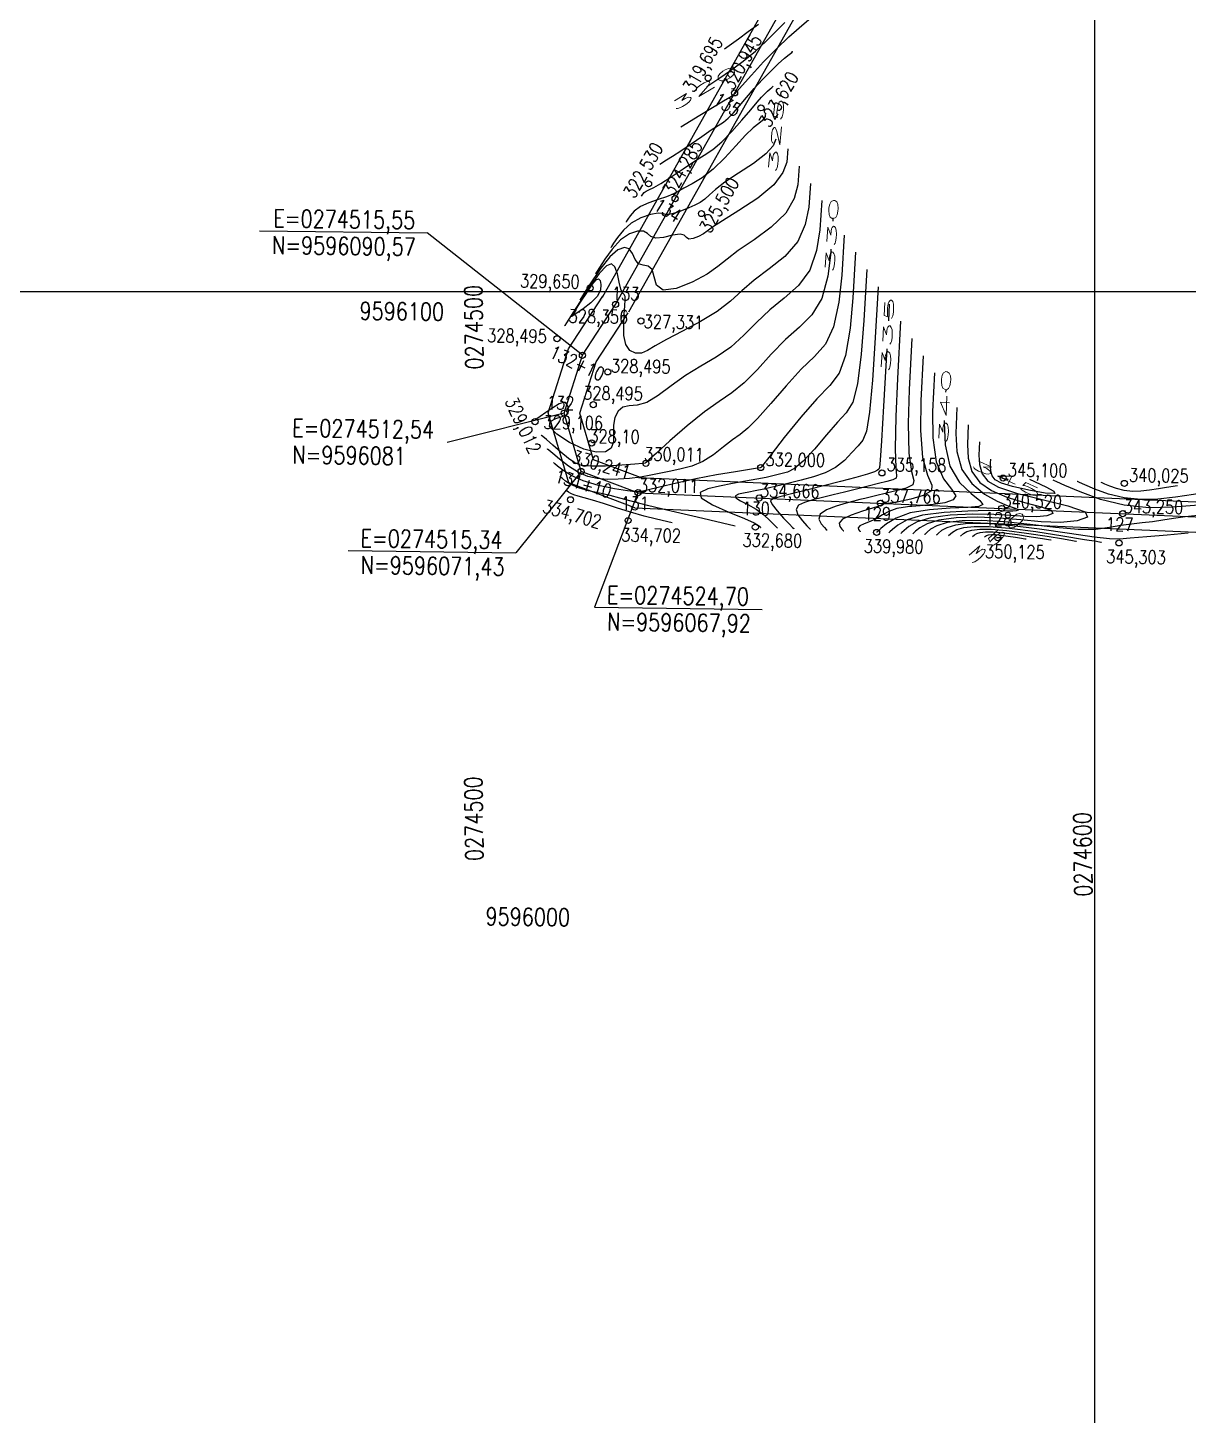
# Model space of a CAD drawing. Header units: millimetres. Extents: x 276147 to 291056, y 9594849 to 9609891.
# Drawn here: x 282709.2 to 282900.5, y 9607107.8 to 9607336.4 of the extents above; entities that cross this region are included whole.
import ezdxf
from ezdxf.enums import TextEntityAlignment as Align

# ---------------------------------------------------------------- set-up
doc = ezdxf.new("R2010")
doc.units = ezdxf.units.MM
doc.header["$LTSCALE"] = 10
doc.linetypes.add('CONTINUO', pattern=[0])
for name, color, linetype in [('Curvas mestras', 30, 'Continuous'), ('Curvas simples', 9, 'Continuous'), ('Curvas texto', 2, 'Continuous'), ('LINHA02', 8, 'Continuous'), ('TEXTO-PAPEL', 7, 'Continuous'), ('TEXTO02', 3, 'Continuous'), ('Top_malha_coord', 8, 'Continuous')]:
    doc.layers.add(name, color=color, linetype=linetype)
doc.styles.add('ROMANS', font='romans.shx', dxfattribs={"width": 0.8, "height": 4})
doc.styles.add('SIMPLEX', font='simplex', dxfattribs={"height": 0.2})

# ---------------------------------------------------------------- blocks, each defined once
blk = doc.blocks.new('Curvas')
at = {"layer": 'Curvas mestras', "linetype": 'CONTINUO'}
for points in [[(274536.068658, 9596133.833814, 320), (274536.902172, 9596134.36753, 320), (274538.18938, 9596135.22857, 320), (274539.9726, 9596136.469699, 320), (274542.026804, 9596137.983763, 320), (274544.06013, 9596139.623627, 320), (274545.848486, 9596141.261944, 320), (274547.438867, 9596142.850508, 320), (274548.946041, 9596144.360898, 320)], [(274547.433571, 9596125.103606, 325), (274546.974912, 9596124.053117, 325), (274545.812895, 9596122.709245, 325), (274543.767609, 9596121.135113, 325), (274541.306189, 9596119.50537, 325), (274539.057531, 9596118.022546, 325), (274537.496604, 9596116.843901, 325), (274536.482668, 9596115.945621, 325), (274535.721055, 9596115.258622, 325), (274534.956861, 9596114.714688, 325), (274534.094237, 9596114.249075, 325), (274533.0771, 9596113.797907, 325), (274531.895996, 9596113.327493, 325), (274530.727989, 9596112.924881, 325), (274529.796774, 9596112.707306, 325), (274529.228036, 9596112.739371, 325), (274528.755419, 9596112.87516, 325), (274528.014561, 9596112.916127, 325), (274526.755037, 9596112.694086, 325), (274525.182187, 9596112.162288, 325), (274523.615293, 9596111.304345, 325), (274522.320309, 9596110.154153, 325), (274521.349886, 9596108.946749, 325), (274520.703349, 9596107.96745, 325), (274520.362181, 9596107.4255, 325), (274520.236488, 9596107.225835, 325), (274520.218531, 9596107.197311, 325)], [(274556.852464, 9596112.165731, 330), (274556.818509, 9596111.62053, 330)], [(274556.529805, 9596106.984894, 330), (274556.49585, 9596106.439693, 330), (274555.988888, 9596102.525408, 330), (274554.996174, 9596098.870164, 330), (274553.391001, 9596096.183637, 330), (274551.326278, 9596094.131653, 330), (274549.024819, 9596092.119078, 330), (274546.683241, 9596089.721219, 330), (274544.393377, 9596087.195153, 330), (274542.220864, 9596084.968399, 330), (274540.179146, 9596083.313516, 330), (274538.072908, 9596081.883232, 330), (274535.654645, 9596080.175314, 330), (274532.813667, 9596077.873606, 330), (274529.98656, 9596075.406247, 330), (274527.746726, 9596073.387449, 330), (274526.507671, 9596072.269691, 330), (274526.043314, 9596071.858511, 330), (274525.967676, 9596071.797713, 330), (274525.959138, 9596071.790717, 330), (274525.953505, 9596071.779411, 330), (274525.950944, 9596071.765299, 330), (274525.88706, 9596071.745007, 330), (274525.439233, 9596071.695645, 330), (274524.220283, 9596071.589448, 330), (274522.025762, 9596071.419656, 330), (274519.382148, 9596071.263548, 330), (274516.998649, 9596071.219408, 330), (274515.391375, 9596071.377661, 330), (274514.304036, 9596071.797279, 330), (274513.287245, 9596072.529373, 330), (274512.019031, 9596073.56947, 330), (274510.687099, 9596074.690763, 330), (274509.606569, 9596075.610864, 330), (274509.008571, 9596076.121312, 330), (274508.788256, 9596076.309372, 330), (274508.756782, 9596076.336238, 330)], [(274566.144363, 9596097.960191, 335), (274565.991882, 9596095.194253, 335)], [(274565.736221, 9596090.556676, 335), (274565.583741, 9596087.790738, 335), (274565.207753, 9596081.117359, 335), (274564.870955, 9596075.434936, 335), (274564.648743, 9596072.237408, 335), (274564.509644, 9596071.011368, 335), (274564.395466, 9596070.741568, 335), (274564.208905, 9596070.575545, 335), (274563.696199, 9596070.311947, 335), (274562.564471, 9596069.912206, 335), (274560.622497, 9596069.355051, 335), (274558.085655, 9596068.688414, 335), (274555.270976, 9596067.97753, 335), (274552.486345, 9596067.286555, 335), (274550.003073, 9596066.67534, 335), (274548.083322, 9596066.202659, 335), (274546.933298, 9596065.878958, 335), (274546.535365, 9596065.52136, 335), (274546.815926, 9596064.89866, 335), (274547.652218, 9596063.874959, 335), (274548.724817, 9596062.695584, 335), (274549.665133, 9596061.701169, 335), (274550.193833, 9596061.146375, 335), (274550.388618, 9596060.941978, 335), (274550.416444, 9596060.912778, 335)], [(274575.436263, 9596083.754651, 340), (274575.420879, 9596083.41519, 340)], [(274575.210615, 9596078.775334, 340), (274575.195232, 9596078.435873, 340), (274575.353518, 9596074.757362, 340), (274576.13876, 9596071.238181, 340), (274577.731983, 9596068.565913, 340), (274579.612709, 9596066.738605, 340), (274581.085089, 9596065.58192, 340), (274581.563618, 9596064.923504, 340), (274580.904188, 9596064.598927, 340), (274579.073034, 9596064.445741, 340), (274576.162235, 9596064.306701, 340), (274572.767228, 9596064.045376, 340), (274569.609289, 9596063.530537, 340), (274567.261454, 9596062.69758, 340), (274565.70379, 9596061.748401, 340), (274564.768121, 9596060.951519, 340), (274564.289089, 9596060.507323, 340), (274564.112603, 9596060.343672, 340), (274564.087391, 9596060.320293, 340)], [(274585.554244, 9596069.136331, 345), (274585.673933, 9596069.071284, 345), (274585.68934, 9596069.032732, 345), (274585.542062, 9596069.041906, 345), (274585.298061, 9596069.085346, 345), (274585.054384, 9596069.140919, 345), (274584.887797, 9596069.191711, 345), (274584.79392, 9596069.241674, 345), (274584.74809, 9596069.299978, 345), (274584.728363, 9596069.371594, 345), (274584.723664, 9596069.444684, 345), (274584.725637, 9596069.503211, 345), (274584.727414, 9596069.535511, 345), (274584.728069, 9596069.547411, 345), (274584.728162, 9596069.549111, 345)], [(274615.436769, 9596060.216487, 345), (274611.933172, 9596059.858913, 345), (274608.570352, 9596059.582535, 345), (274605.86576, 9596059.369958, 345), (274604.079715, 9596059.225251, 345), (274602.444016, 9596059.238333, 345), (274599.933328, 9596059.520582, 345), (274595.860888, 9596060.123378, 345), (274590.89421, 9596060.858098, 345), (274586.039375, 9596061.476118, 345), (274582.111523, 9596061.780034, 345), (274579.162014, 9596061.777308, 345), (274577.051265, 9596061.526623, 345), (274575.636874, 9596061.09923, 345), (274574.76517, 9596060.616655, 345), (274574.279666, 9596060.212991, 345), (274574.037193, 9596059.988151, 345), (274573.947861, 9596059.905315, 345), (274573.935099, 9596059.893482, 345)], [(274583.803053, 9596059.484309, 350), (274583.824314, 9596059.496079, 350), (274583.858811, 9596059.506503, 350), (274583.910667, 9596059.512555, 350), (274583.985221, 9596059.512185, 350), (274584.088122, 9596059.503588, 350), (274584.219038, 9596059.486341, 350), (274584.353733, 9596059.465557, 350), (274584.461993, 9596059.447732, 350), (274584.521788, 9596059.437753, 350), (274584.543817, 9596059.434076, 350), (274584.546965, 9596059.433551, 350)]]:
    blk.add_polyline3d(points, dxfattribs=at)
at = {"layer": 'Curvas simples', "linetype": 'CONTINUO'}
for points in [[(274538.993716, 9596140.01528, 319), (274541.267573, 9596141.676071, 319), (274542.902495, 9596142.866389, 319), (274544.58811, 9596144.086475, 319)], [(274531.766286, 9596127.174127, 321), (274534.924175, 9596129.077182, 321), (274537.007848, 9596130.334199, 321), (274538.805558, 9596131.421406, 321), (274539.85839, 9596132.062835, 321), (274540.306168, 9596132.340531, 321), (274540.438398, 9596132.426042, 321), (274540.498153, 9596132.464355, 321), (274540.54276, 9596132.494195, 321), (274540.583112, 9596132.527726, 321), (274540.670734, 9596132.621778, 321), (274541.019691, 9596133.011843, 321), (274541.884683, 9596133.978078, 321), (274543.426132, 9596135.686815, 321), (274545.427359, 9596137.849075, 321), (274547.57741, 9596140.062052, 321), (274549.591393, 9596141.980452, 321), (274551.288665, 9596143.489022, 321), (274552.514645, 9596144.530022, 321), (274553.175288, 9596145.084517, 321), (274553.418682, 9596145.288805, 321), (274553.453453, 9596145.317989, 321)], [(274528.305968, 9596121.026332, 322), (274529.438253, 9596121.712612, 322), (274530.428674, 9596122.337411, 322), (274531.780537, 9596123.228009, 322), (274533.461124, 9596124.375422, 322), (274535.229128, 9596125.591899, 322), (274536.791095, 9596126.644994, 322), (274537.937301, 9596127.379891, 322), (274538.792945, 9596127.952279, 322), (274539.566957, 9596128.595473, 322), (274540.435039, 9596129.494694, 322), (274541.439977, 9596130.642772, 322), (274542.591333, 9596131.984445, 322), (274543.882836, 9596133.453878, 322), (274545.244908, 9596134.942964, 322), (274546.592139, 9596136.333025, 322), (274547.837426, 9596137.519211, 322), (274548.886885, 9596138.451991, 322), (274549.644933, 9596139.095662, 322), (274550.053422, 9596139.438518, 322), (274550.203918, 9596139.564834, 322), (274550.225418, 9596139.582879, 322)], [(274525.282069, 9596115.756573, 323), (274525.501623, 9596116.090589, 323), (274525.716212, 9596116.328227, 323), (274526.043874, 9596116.568502, 323), (274526.530242, 9596116.80167, 323), (274527.300335, 9596117.169138, 323), (274528.49902, 9596117.850099, 323), (274530.194243, 9596118.947032, 323), (274532.146263, 9596120.25556, 323), (274534.038421, 9596121.494597, 323), (274535.641524, 9596122.482288, 323), (274537.076265, 9596123.433721, 323), (274538.550803, 9596124.663221, 323), (274540.199344, 9596126.367609, 323), (274541.860264, 9596128.273701, 323), (274543.297983, 9596129.990811, 323), (274544.339541, 9596131.220942, 323), (274545.062457, 9596132.036854, 323), (274545.606868, 9596132.603997, 323), (274546.083459, 9596133.05797, 323), (274546.485104, 9596133.414959, 323), (274546.775221, 9596133.661303, 323), (274546.931557, 9596133.792519, 323), (274546.989154, 9596133.840862, 323), (274546.997382, 9596133.847768, 323)], [(274545.702184, 9596129.212379, 324), (274545.667215, 9596128.863312, 324), (274545.540918, 9596128.574047, 324), (274545.220942, 9596128.203995, 324), (274544.623934, 9596127.729281, 324), (274543.709456, 9596126.991711, 324), (274542.447802, 9596125.799511, 324), (274540.839573, 9596124.058111, 324), (274539.006597, 9596122.06175, 324), (274537.101014, 9596120.201875, 324), (274535.268464, 9596118.784734, 324), (274533.628601, 9596117.775802, 324), (274532.294583, 9596117.055359, 324), (274531.312148, 9596116.511808, 324), (274530.457369, 9596116.066048, 324), (274529.438901, 9596115.6471, 324), (274528.063363, 9596115.190468, 324), (274526.529237, 9596114.657587, 324), (274525.132967, 9596114.016377, 324), (274524.108152, 9596113.26488, 324), (274523.436991, 9596112.52163, 324), (274523.038836, 9596111.935284, 324), (274522.835792, 9596111.612747, 324), (274522.760987, 9596111.493918, 324), (274522.7503, 9596111.476942, 324)], [(274549.418944, 9596123.530163, 326), (274549.225538, 9596121.358857, 326), (274548.613796, 9596119.651847, 326), (274547.09635, 9596117.618347, 326), (274544.456286, 9596115.431985, 326), (274541.351413, 9596113.358805, 326), (274538.65822, 9596111.687953, 326), (274537.018962, 9596110.618226, 326), (274536.138961, 9596109.987018, 326), (274535.489307, 9596109.541375, 326), (274534.668793, 9596109.097875, 326), (274533.787028, 9596108.751228, 326), (274533.081329, 9596108.665682, 326), (274532.687887, 9596108.926813, 326), (274532.338402, 9596109.30552, 326), (274531.663451, 9596109.494035, 326), (274530.428773, 9596109.293872, 326), (274528.940744, 9596108.94367, 326), (274527.640898, 9596108.791353, 326), (274526.836033, 9596109.07276, 326), (274526.293982, 9596109.575402, 326), (274525.647838, 9596109.974704, 326), (274524.621065, 9596109.991344, 326), (274523.298603, 9596109.526993, 326), (274521.855761, 9596108.528573, 326), (274520.460804, 9596107.024541, 326), (274519.253823, 9596105.369506, 326), (274518.367863, 9596103.999616, 326), (274517.88857, 9596103.238253, 326), (274517.711989, 9596102.957752, 326), (274517.686763, 9596102.91768, 326)], [(274551.277324, 9596120.689055, 327), (274551.043116, 9596117.629066, 327), (274550.457569, 9596115.370238, 327), (274549.071306, 9596112.931301, 327), (274546.689965, 9596110.619898, 327), (274543.845129, 9596108.552017, 327), (274541.249869, 9596106.795734, 327), (274539.395169, 9596105.375456, 327), (274537.883669, 9596104.140902, 327), (274536.095921, 9596102.898126, 327), (274533.634378, 9596101.567624, 327), (274530.989085, 9596100.527685, 327), (274528.871987, 9596100.271047, 327), (274527.781596, 9596101.088386, 327), (274527.362693, 9596102.462138, 327), (274527.046627, 9596103.672682, 327), (274526.403409, 9596104.203274, 327), (274525.557699, 9596104.348687, 327), (274524.772819, 9596104.606572, 327), (274524.233007, 9596105.326497, 327), (274523.806167, 9596106.265686, 327), (274523.281116, 9596107.033281, 327), (274522.487094, 9596107.288602, 327), (274521.415019, 9596106.891699, 327), (274520.096229, 9596105.752801, 327), (274518.6013, 9596103.894928, 327), (274517.157761, 9596101.792264, 327), (274516.032377, 9596100.031782, 327), (274515.41496, 9596099.051007, 327), (274515.18749, 9596098.689668, 327), (274515.154994, 9596098.638049, 327)], [(274553.135704, 9596117.847947, 328), (274552.860694, 9596113.899275, 328), (274552.301342, 9596111.088628, 328), (274551.046262, 9596108.244256, 328), (274548.923643, 9596105.807811, 328), (274546.338845, 9596103.745229, 328), (274543.841519, 9596101.903516, 328), (274541.811344, 9596100.151252, 328), (274539.948109, 9596098.443325, 328), (274537.781633, 9596096.756193, 328), (274535.01415, 9596095.086886, 328), (274532.037568, 9596093.514709, 328), (274529.41621, 9596092.139533, 328), (274527.564882, 9596091.049301, 328), (274526.300303, 9596090.284229, 328), (274525.28967, 9596089.872603, 328), (274524.283138, 9596089.85108, 328), (274523.362674, 9596090.289788, 328), (274522.693199, 9596091.267227, 328), (274522.388464, 9596092.79118, 328), (274522.357537, 9596094.586566, 328), (274522.458315, 9596096.307594, 328), (274522.565433, 9596097.669949, 328), (274522.620469, 9596098.635246, 328), (274522.581739, 9596099.226579, 328), (274522.423063, 9596099.520158, 328), (274522.180281, 9596099.804638, 328), (274521.904739, 9596100.421791, 328), (274521.629981, 9596101.580233, 328), (274521.318352, 9596102.955971, 328), (274520.914394, 9596104.091857, 328), (274520.353123, 9596104.58586, 328), (274519.531434, 9596104.256404, 328), (274518.336696, 9596102.977028, 328), (274516.741795, 9596100.765315, 328), (274515.061698, 9596098.215022, 328), (274513.696891, 9596096.063948, 328), (274512.941349, 9596094.86376, 328), (274512.662991, 9596094.421585, 328), (274512.623225, 9596094.358417, 328)], [(274554.994084, 9596115.006839, 329), (274554.678272, 9596110.169484, 329), (274554.145115, 9596106.807018, 329), (274553.021218, 9596103.55721, 329), (274551.157322, 9596100.995724, 329), (274548.832562, 9596098.938441, 329), (274546.433169, 9596097.011297, 329), (274544.247292, 9596094.936236, 329), (274542.170743, 9596092.819239, 329), (274540.001248, 9596090.862296, 329), (274537.596648, 9596089.200201, 329), (274535.055238, 9596087.69897, 329), (274532.535428, 9596086.157424, 329), (274530.175796, 9596084.465658, 329), (274528.035605, 9596082.878871, 329), (274526.154283, 9596081.743538, 329), (274524.562118, 9596081.274371, 329), (274523.252821, 9596081.159026, 329), (274522.210959, 9596080.953395, 329), (274521.426189, 9596080.310432, 329), (274520.908535, 9596079.271319, 329), (274520.673113, 9596077.974301, 329), (274520.678945, 9596076.567729, 329), (274520.660683, 9596075.240396, 329), (274520.296888, 9596074.191202, 329), (274519.334721, 9596073.595321, 329), (274517.795751, 9596073.533012, 329), (274515.770149, 9596074.060806, 329), (274513.439388, 9596075.162087, 329), (274511.350143, 9596076.527655, 329), (274510.140395, 9596077.775162, 329), (274510.227827, 9596078.612737, 329), (274511.148951, 9596079.110421, 329), (274512.219986, 9596079.428733, 329), (274512.896694, 9596079.706493, 329), (274513.193015, 9596079.995716, 329), (274513.262436, 9596080.326721, 329), (274513.23436, 9596080.714983, 329), (274513.141874, 9596081.11662, 329), (274512.993984, 9596081.472908, 329), (274512.777408, 9596081.717931, 329), (274512.389705, 9596081.757003, 329), (274511.70615, 9596081.488248, 329), (274510.674017, 9596080.869365, 329), (274509.528601, 9596080.096366, 329), (274508.577197, 9596079.424839, 329), (274508.048037, 9596079.04794, 329), (274507.853083, 9596078.909082, 329), (274507.825232, 9596078.889246, 329)], [(274558.710844, 9596109.324623, 331), (274558.313428, 9596102.709902, 331), (274557.832661, 9596098.243798, 331), (274556.97113, 9596094.183119, 331), (274555.62468, 9596091.37155, 331), (274553.819994, 9596089.324865, 331), (274551.616468, 9596087.226859, 331), (274549.11919, 9596084.506203, 331), (274546.616012, 9596081.571068, 331), (274544.440479, 9596079.074502, 331), (274542.817959, 9596077.478118, 331), (274541.541099, 9596076.47779, 331), (274540.294367, 9596075.577956, 331), (274538.829723, 9596074.412044, 331), (274537.169092, 9596073.129433, 331), (274535.40189, 9596072.008488, 331), (274533.608755, 9596071.25478, 331), (274531.835202, 9596070.782696, 331), (274530.117968, 9596070.433829, 331), (274528.473898, 9596070.082707, 331), (274526.840275, 9596069.735602, 331), (274525.134491, 9596069.431722, 331), (274523.306742, 9596069.206236, 331), (274521.438439, 9596069.078141, 331), (274519.6438, 9596069.062397, 331), (274518.001705, 9596069.18775, 331), (274516.449693, 9596069.538109, 331), (274514.889968, 9596070.211172, 331), (274513.279385, 9596071.237265, 331), (274511.793401, 9596072.377228, 331), (274510.662123, 9596073.324528, 331), (274510.044819, 9596073.851456, 331), (274509.817391, 9596074.045587, 331), (274509.784902, 9596074.07332, 331)], [(274560.569223, 9596106.483515, 332), (274560.131006, 9596098.980111, 332), (274559.676434, 9596093.962188, 332), (274558.946086, 9596089.496073, 332), (274557.858358, 9596086.559463, 332), (274556.313709, 9596084.51808, 332), (274554.208116, 9596082.334651, 332), (274551.555132, 9596079.29121, 332), (274548.838635, 9596075.947022, 332), (274546.660078, 9596073.180656, 332), (274545.457374, 9596071.643347, 332), (274545.014265, 9596071.076965, 332), (274544.950953, 9596070.996046, 332), (274544.883291, 9596070.985335, 332), (274544.40974, 9596070.91043, 332), (274543.124416, 9596070.70714, 332), (274540.767124, 9596070.328738, 332), (274537.660437, 9596069.798362, 332), (274534.272621, 9596069.15661, 332), (274531.040347, 9596068.455851, 332), (274528.27392, 9596067.795518, 332), (274526.252051, 9596067.286812, 332), (274525.088846, 9596067.017973, 332), (274524.239975, 9596066.985397, 332), (274522.996498, 9596067.162517, 332), (274520.866942, 9596067.52712, 332), (274518.229677, 9596068.074392, 332), (274515.680538, 9596068.803872, 332), (274513.701768, 9596069.684837, 332), (274512.321252, 9596070.565516, 332), (274511.453284, 9596071.263878, 332), (274511.002729, 9596071.648469, 332), (274510.836735, 9596071.790161, 332), (274510.813021, 9596071.810403, 332)], [(274562.427603, 9596103.642407, 333), (274561.948584, 9596095.25032, 333), (274561.520207, 9596089.680578, 333), (274560.921043, 9596084.809027, 333), (274560.12182, 9596081.785445, 333), (274559.045688, 9596080.01584, 333), (274557.603901, 9596078.470283, 333), (274555.773061, 9596076.385972, 333), (274553.791163, 9596074.068637, 333), (274551.961554, 9596072.091139, 333), (274550.507935, 9596070.879448, 333), (274549.335447, 9596070.271979, 333), (274548.26959, 9596069.960254, 333), (274547.148155, 9596069.686526, 333), (274545.858108, 9596069.395947, 333), (274544.298708, 9596069.084401, 333), (274542.412715, 9596068.747301, 333), (274540.316893, 9596068.378202, 333), (274538.171508, 9596067.970191, 333), (274536.214248, 9596067.501015, 333), (274534.992476, 9596066.887047, 333), (274535.130979, 9596066.02932, 333), (274536.970757, 9596064.887651, 333), (274539.717671, 9596063.657007, 333), (274542.293796, 9596062.59114, 333), (274543.86545, 9596061.883277, 333), (274544.575923, 9596061.484556, 333), (274544.812747, 9596061.28559, 333), (274544.903649, 9596061.190202, 333), (274544.937139, 9596061.155059, 333), (274544.941923, 9596061.150038, 333)], [(274564.285983, 9596100.801299, 334), (274563.766162, 9596091.520529, 334), (274563.36398, 9596085.398969, 334), (274562.895999, 9596080.121982, 334), (274562.385281, 9596077.011426, 334), (274561.777666, 9596075.513604, 334), (274560.999684, 9596074.605926, 334), (274559.990983, 9596073.480759, 334), (274558.743681, 9596072.190292, 334), (274557.263012, 9596071.001672, 334), (274555.558471, 9596070.115605, 334), (274553.656594, 9596069.467046, 334), (274551.588179, 9596068.924509, 334), (274549.412959, 9596068.38775, 334), (274547.306406, 9596067.881486, 334), (274545.472931, 9596067.461672, 334), (274544.058804, 9596067.16601, 334), (274542.977754, 9596066.959178, 334), (274542.085369, 9596066.787603, 334), (274541.302935, 9596066.600046, 334), (274540.814519, 9596066.354606, 334), (274540.869887, 9596066.011721, 334), (274541.623179, 9596065.536625, 334), (274542.846044, 9596064.913747, 334), (274544.214507, 9596064.132312, 334), (274545.448762, 9596063.213459, 334), (274546.445688, 9596062.305975, 334), (274547.146332, 9596061.590558, 334), (274547.521302, 9596061.197082, 334), (274547.659448, 9596061.052117, 334), (274547.679184, 9596061.031408, 334)], [(274568.002743, 9596095.119083, 336), (274567.49237, 9596085.677144, 336), (274567.212709, 9596079.452531, 336), (274567.088151, 9596074.093366, 336), (274567.201655, 9596070.971985, 336), (274567.351491, 9596069.649971, 336), (274567.264757, 9596069.236217, 336), (274566.723602, 9596068.981654, 336), (274565.730384, 9596068.705361, 336), (274564.342512, 9596068.368451, 336), (274562.631953, 9596067.945814, 336), (274560.728914, 9596067.467444, 336), (274558.778164, 9596066.977109, 336), (274556.904844, 9596066.511056, 336), (274555.1556, 9596066.075442, 336), (274553.557453, 9596065.668898, 336), (274552.168346, 9596065.27191, 336), (274551.169907, 9596064.792364, 336), (274550.774686, 9596064.119997, 336), (274551.092249, 9596063.203097, 336), (274551.820225, 9596062.224159, 336), (274552.553259, 9596061.424227, 336), (274552.975794, 9596060.980838, 336), (274553.131465, 9596060.817484, 336), (274553.153704, 9596060.794148, 336)], [(274569.861123, 9596092.277975, 337), (274569.418086, 9596083.866826, 337), (274569.247911, 9596078.278739, 337), (274569.350803, 9596073.37957, 337), (274569.808882, 9596070.364944, 337), (274570.213954, 9596068.877947, 337), (274570.035251, 9596068.173529, 337), (274568.918691, 9596067.633832, 337), (274567.216949, 9596067.14977, 337), (274565.459389, 9596066.73945, 337), (274564.063176, 9596066.413624, 337), (274562.996693, 9596066.153628, 337), (274562.116123, 9596065.933446, 337), (274561.273201, 9596065.722745, 337), (274560.301859, 9596065.473942, 337), (274559.031584, 9596065.135137, 337), (274557.403393, 9596064.664862, 337), (274555.804448, 9596064.063368, 337), (274554.733446, 9596063.341334, 337), (274554.532279, 9596062.531235, 337), (274554.915632, 9596061.752733, 337), (274555.441385, 9596061.147286, 337), (274555.757756, 9596060.815301, 337), (274555.874313, 9596060.692991, 337), (274555.890964, 9596060.675518, 337)], [(274571.719503, 9596089.436867, 338), (274571.343801, 9596082.056508, 338), (274571.283113, 9596077.104947, 338), (274571.613456, 9596072.665774, 338), (274572.426732, 9596069.760217, 338), (274573.161404, 9596068.124435, 338), (274573.092574, 9596067.173316, 338), (274571.748499, 9596066.425648, 338), (274569.670052, 9596065.815811, 338), (274567.651264, 9596065.382083, 338), (274566.311945, 9596065.142184, 338), (274565.575038, 9596065.031615, 338), (274565.189265, 9596064.965316, 338), (274564.894382, 9596064.863646, 338), (274564.394276, 9596064.66861, 338), (274563.383865, 9596064.32763, 338), (274561.713248, 9596063.809815, 338), (274559.853237, 9596063.171023, 338), (274558.429822, 9596062.488801, 338), (274557.894567, 9596061.837486, 338), (274558.001322, 9596061.278572, 338), (274558.329511, 9596060.870344, 338), (274558.539717, 9596060.649764, 338), (274558.617161, 9596060.568497, 338), (274558.628225, 9596060.556888, 338)], [(274573.577883, 9596086.595759, 339), (274573.269517, 9596080.246191, 339), (274573.318316, 9596075.931154, 339), (274573.876108, 9596071.951977, 339), (274575.079357, 9596069.163065, 339), (274576.387057, 9596067.43152, 339), (274577.088831, 9596066.377618, 339), (274576.656058, 9596065.674576, 339), (274575.28712, 9596065.207369, 339), (274573.362149, 9596064.913912, 339), (274571.236951, 9596064.724314, 339), (274569.170021, 9596064.537464, 339), (274567.395524, 9596064.244447, 339), (274566.069681, 9596063.772819, 339), (274565.036932, 9596063.196033, 339), (274564.063769, 9596062.624015, 339), (274562.994485, 9596062.142938, 339), (274561.984563, 9596061.743953, 339), (274561.267286, 9596061.394457, 339), (274561.002361, 9596061.072089, 339), (274561.0552, 9596060.795455, 339), (274561.217637, 9596060.593403, 339), (274561.321678, 9596060.484226, 339), (274561.360009, 9596060.444004, 339), (274561.365485, 9596060.438258, 339)], [(274577.294642, 9596080.913543, 341), (274577.110218, 9596076.632027, 341), (274577.302881, 9596073.63534, 341), (274578.111706, 9596070.699111, 341), (274579.741004, 9596068.357032, 341), (274581.841994, 9596066.64745, 341), (274583.927621, 9596065.484877, 341), (274585.588703, 9596064.774024, 341), (274586.72756, 9596064.380415, 341), (274587.324383, 9596064.159771, 341), (274587.391394, 9596063.99488, 341), (274587.068917, 9596063.876785, 341), (274586.529305, 9596063.82359, 341), (274585.838973, 9596063.84139, 341), (274584.640596, 9596063.888245, 341), (274582.47091, 9596063.910202, 341), (274579.092722, 9596063.84796, 341), (274575.173112, 9596063.620817, 341), (274571.605228, 9596063.14272, 341), (274569.086921, 9596062.381752, 341), (274567.534864, 9596061.522532, 341), (274566.67043, 9596060.803813, 341), (274566.238709, 9596060.403488, 341), (274566.079655, 9596060.256, 341), (274566.056932, 9596060.234931, 341)], [(274579.153022, 9596078.072435, 342), (274579.013579, 9596074.835191, 342), (274579.159251, 9596072.569404, 342), (274579.770802, 9596070.349328, 342), (274581.052788, 9596068.568778, 342), (274582.991881, 9596067.208203, 342), (274585.520284, 9596066.14471, 342), (274588.456283, 9596065.271123, 342), (274591.162511, 9596064.543149, 342), (274592.887682, 9596063.93221, 342), (274593.094298, 9596063.423798, 342), (274592.099994, 9596063.05967, 342), (274590.436189, 9596062.895651, 342), (274588.509157, 9596062.955684, 342), (274586.224587, 9596063.136183, 342), (274583.363026, 9596063.301681, 342), (274579.847423, 9596063.330978, 342), (274576.170338, 9596063.159939, 342), (274572.966737, 9596062.738696, 342), (274570.724409, 9596062.061122, 342), (274569.34244, 9596061.296063, 342), (274568.572739, 9596060.656108, 342), (274568.18833, 9596060.299654, 342), (274568.046706, 9596060.168329, 342), (274568.026474, 9596060.149568, 342)], [(274581.011402, 9596075.231327, 343), (274580.916941, 9596073.038355, 343), (274581.015622, 9596071.503467, 343), (274581.429898, 9596069.999545, 343), (274582.364571, 9596068.780525, 343), (274584.141768, 9596067.768957, 343), (274587.112947, 9596066.804543, 343), (274591.323864, 9596065.768222, 343), (274595.597461, 9596064.705883, 343), (274598.450981, 9596063.704649, 343), (274598.797202, 9596062.852715, 343), (274597.131071, 9596062.242555, 343), (274594.343074, 9596061.967713, 343), (274591.17934, 9596062.069977, 343), (274587.808579, 9596062.38412, 343), (274584.255143, 9596062.69316, 343), (274580.602123, 9596062.813997, 343), (274577.167563, 9596062.699062, 343), (274574.328246, 9596062.334672, 343), (274572.361897, 9596061.740491, 343), (274571.150017, 9596061.069593, 343), (274570.475048, 9596060.508402, 343), (274570.137951, 9596060.19582, 343), (274570.013758, 9596060.080658, 343), (274569.996016, 9596060.064206, 343)], [(274589.244857, 9596069.077296, 344), (274591.95668, 9596067.849637, 344), (274593.273264, 9596067.134123, 344), (274593.442735, 9596066.710055, 344), (274591.822687, 9596066.810967, 344), (274589.138671, 9596067.288803, 344), (274586.458229, 9596067.900109, 344), (274584.625764, 9596068.458816, 344), (274583.593118, 9596069.00841, 344), (274583.088994, 9596069.649762, 344), (274582.871992, 9596070.43753, 344), (274582.820302, 9596071.241519, 344), (274582.842011, 9596071.885318, 344), (274582.861554, 9596072.240619, 344), (274582.868754, 9596072.371519, 344), (274582.869782, 9596072.390219, 344)], [(274540.746673, 9596061.36256, 333), (274534.462707, 9596062.809444, 333), (274530.205326, 9596063.807228, 333), (274526.305267, 9596064.756153, 333), (274523.582554, 9596065.473514, 333), (274521.726813, 9596065.992848, 333), (274520.145072, 9596066.401754, 333), (274518.385248, 9596066.780792, 333), (274516.558802, 9596067.182374, 333), (274514.918088, 9596067.651872, 333), (274513.663997, 9596068.208054, 333), (274512.791584, 9596068.763261, 333), (274512.244445, 9596069.203227, 333), (274511.960638, 9596069.445483, 333), (274511.856078, 9596069.534735, 333), (274511.841141, 9596069.547485, 333)], [(274630.088435, 9596067.307087, 343), (274629.186941, 9596067.067333, 343), (274628.480493, 9596066.884788, 343), (274627.642836, 9596066.677525, 343), (274626.703562, 9596066.460164, 343), (274625.551759, 9596066.216114, 343), (274624.041388, 9596065.920979, 343), (274622.046858, 9596065.561144, 343), (274619.524379, 9596065.166109, 343), (274616.450613, 9596064.776155, 343), (274612.845342, 9596064.459579, 343), (274608.900846, 9596064.396733, 343), (274604.852529, 9596064.795986, 343), (274600.960073, 9596065.762145, 343), (274597.580271, 9596066.985787, 343), (274595.094193, 9596068.053927, 343), (274593.748576, 9596068.653995, 343), (274593.252822, 9596068.875073, 343), (274593.182, 9596068.906655, 343)], [(274622.630944, 9596067.630303, 342), (274619.004792, 9596066.993363, 342), (274616.297916, 9596066.551836, 342), (274613.320178, 9596066.127454, 342), (274610.396308, 9596065.82332, 342), (274607.582262, 9596065.746979, 342), (274604.866805, 9596066.007083, 342), (274602.282738, 9596066.648483, 342), (274600.039003, 9596067.460817, 342), (274598.388582, 9596068.169918, 342), (274597.495273, 9596068.568282, 342), (274597.166159, 9596068.715048, 342), (274597.119143, 9596068.736015, 342)], [(274613.650719, 9596068.019517, 341), (274611.860594, 9596067.705078, 341), (274610.524288, 9596067.487109, 341), (274609.054265, 9596067.277604, 341), (274607.610835, 9596067.127462, 341), (274606.221623, 9596067.089774, 341), (274604.881081, 9596067.21818, 341), (274603.605402, 9596067.534821, 341), (274602.497736, 9596067.935846, 341), (274601.682971, 9596068.285909, 341), (274601.24197, 9596068.48257, 341), (274601.079496, 9596068.555024, 341), (274601.056286, 9596068.565374, 341)], [(274530.373774, 9596061.908059, 334), (274527.747457, 9596062.517185, 334), (274525.750267, 9596063.015172, 334), (274523.486955, 9596063.641198, 334), (274521.192371, 9596064.356954, 334), (274519.048625, 9596065.065129, 334), (274517.224642, 9596065.653661, 334), (274515.844083, 9596066.044635, 334), (274514.849546, 9596066.296714, 334), (274514.138365, 9596066.502711, 334), (274513.621108, 9596066.732111, 334), (274513.261276, 9596066.96111, 334), (274513.035605, 9596067.142577, 334), (274512.918548, 9596067.242497, 334), (274512.875421, 9596067.279309, 334), (274512.86926, 9596067.284568, 334)], [(274616.976271, 9596063.111643, 344), (274614.916167, 9596062.886908, 344), (274613.005589, 9596062.617487, 344), (274611.224705, 9596062.335832, 344), (274609.509764, 9596062.085102, 344), (274607.803999, 9596061.889875, 344), (274606.078588, 9596061.700395, 344), (274604.311693, 9596061.448324, 344), (274602.435301, 9596061.108033, 344), (274600.196706, 9596060.824742, 344), (274597.297023, 9596060.78638, 344), (274593.567173, 9596061.109191, 344), (274589.357277, 9596061.622673, 344), (274585.147259, 9596062.084639, 344), (274581.356823, 9596062.297015, 344), (274578.164789, 9596062.238185, 344), (274575.689755, 9596061.930648, 344), (274573.999386, 9596061.419861, 344), (274572.957594, 9596060.843124, 344), (274572.377357, 9596060.360697, 344), (274572.087572, 9596060.091985, 344), (274571.980809, 9596059.992986, 344), (274571.965557, 9596059.978844, 344)], [(274575.904641, 9596059.808119, 346), (274576.572747, 9596060.390186, 346), (274577.274362, 9596060.7786, 346), (274578.412774, 9596061.122599, 346), (274580.124, 9596061.322312, 346), (274582.584307, 9596061.310101, 346), (274585.980023, 9596061.026389, 346), (274590.300249, 9596060.457251, 346), (274594.745175, 9596059.771386, 346), (274598.317761, 9596059.183149, 346), (274600.290994, 9596058.853835, 346), (274601.017975, 9596058.732509, 346), (274601.12183, 9596058.715177, 346)], [(274577.874182, 9596059.722757, 347), (274578.380323, 9596060.163716, 347), (274578.91185, 9596060.45797, 347), (274579.774283, 9596060.718575, 347), (274581.070667, 9596060.869873, 347), (274582.934535, 9596060.860622, 347), (274585.507048, 9596060.645688, 347), (274588.779946, 9596060.214523, 347), (274592.147314, 9596059.694929, 347), (274594.853819, 9596059.249295, 347), (274596.348693, 9596058.999814, 347), (274596.899436, 9596058.907901, 347), (274596.978113, 9596058.89477, 347)], [(274579.843724, 9596059.637395, 348), (274580.1879, 9596059.937247, 348), (274580.549338, 9596060.137339, 348), (274581.135793, 9596060.314551, 348), (274582.017333, 9596060.417434, 348), (274583.284764, 9596060.411143, 348), (274585.034072, 9596060.264988, 348), (274587.259644, 9596059.971796, 348), (274589.549454, 9596059.618472, 348), (274591.389877, 9596059.31544, 348), (274592.406391, 9596059.145794, 348), (274592.780896, 9596059.083293, 348), (274592.834397, 9596059.074364, 348)], [(274581.813266, 9596059.552033, 349), (274581.995476, 9596059.710778, 349), (274582.186826, 9596059.816709, 349), (274582.497302, 9596059.910527, 349), (274582.964, 9596059.964994, 349), (274583.634993, 9596059.961664, 349), (274584.561097, 9596059.884288, 349), (274585.739341, 9596059.729068, 349), (274586.951593, 9596059.542014, 349), (274587.925935, 9596059.381586, 349), (274588.464089, 9596059.291773, 349), (274588.662357, 9596059.258684, 349), (274588.690681, 9596059.253957, 349)]]:
    blk.add_polyline3d(points, dxfattribs=at)
blk.add_polyline3d([(274513.75771, 9596095.902671, 329), (274515.251386, 9596098.26872, 329), (274516.262793, 9596099.828647, 329), (274517.188206, 9596101.171904, 329), (274517.825613, 9596101.934118, 329), (274518.21549, 9596102.122342, 329), (274518.458934, 9596101.836484, 329), (274518.608238, 9596101.179414, 329), (274518.520475, 9596100.265861, 329), (274518.003914, 9596099.213515, 329), (274516.965209, 9596098.142257, 329), (274515.704557, 9596097.180726, 329), (274514.620543, 9596096.459754, 329), (274514.013364, 9596096.067733, 329), (274513.789667, 9596095.923304, 329), (274513.75771, 9596095.902671, 329)], close=True, dxfattribs=at)
at = {"layer": 'Curvas texto', "style": 'SIMPLEX', "width": 3.299405}
for s, rotation, p, p2 in [('320', 31.29573219, (274530.599936, 9596129.631628, 320), (274541.474508, 9596136.242362, 320)), ('325', 84.27925783, (274547.609055, 9596119.331231, 325), (274548.87761, 9596131.994126, 325)), ('330', 86.43626174, (274557.027181, 9596102.905259, 330), (274557.818232, 9596115.606927, 330)), ('335', 86.84458573, (274566.262659, 9596086.48069, 335), (274566.963171, 9596099.187673, 335)), ('340', 87.40531336, (274575.776917, 9596074.704694, 340), (274576.35304, 9596087.417924, 340)), ('345', 335.64344383, (274579.324871, 9596071.133132, 345), (274590.918466, 9596065.88464, 345)), ('350', 41.06298805, (274579.487867, 9596054.730127, 350), (274589.083326, 9596063.08987, 350))]:
    blk.add_text(s, height=1.5, rotation=rotation, dxfattribs=at).set_placement(p, p2, align=Align.FIT)

msp = doc.modelspace()

# ---------------------------------------------------------------- linework, layer by layer
at = {"layer": 'LINHA02'}
for p, q in [((282747.43, 9607302.95), (282775.03, 9607302.6)), ((282800.64, 9607282.43), (282775.03, 9607302.6)), ((282797.64, 9607272.87), (282778.36, 9607268.07)), ((282800.43, 9607263.3), (282789.65, 9607249.89)), ((282809.8, 9607259.79), (282802.65, 9607240.9)), ((282762.05, 9607250.24), (282789.65, 9607249.89)), ((282802.65, 9607240.9), (282830.25, 9607240.56))]:
    msp.add_line(p, q, dxfattribs=at)
at = {"layer": 'TEXTO-PAPEL', "color": 7, "linetype": 'Continuous'}
for p, q in [((282806.11, 9607290.81), (282845.34, 9607360.52)), ((282800.64, 9607282.43), (282806.11, 9607290.81)), ((282797.63, 9607272.9), (282800.64, 9607282.43)), ((282800.43, 9607263.3), (282797.63, 9607272.9)), ((282809.8, 9607259.79), (282800.43, 9607263.3)), ((282809.8, 9607259.79), (282949.67, 9607253.73))]:
    msp.add_line(p, q, dxfattribs=at)
for centre in [(282821.37, 9607328.12), (282825.73, 9607325.67), (282830.08, 9607323.21), (282811.56, 9607310.69), (282815.92, 9607308.24), (282820.27, 9607305.79), (282801.92, 9607293.54), (282806.11, 9607290.81), (282810.29, 9607288.08), (282796.46, 9607285.16), (282800.64, 9607282.43), (282804.83, 9607279.7), (282802.43, 9607274.3), (282797.63, 9607272.9), (282792.83, 9607271.49), (282802.19, 9607267.98), (282800.43, 9607263.3), (282811.1, 9607264.62), (282830.04, 9607263.92), (282850.02, 9607263.05), (282870, 9607262.19), (282889.98, 9607261.32), (282798.68, 9607258.62), (282809.8, 9607259.79), (282829.78, 9607258.92), (282849.76, 9607258.06), (282869.74, 9607257.19), (282889.72, 9607256.33), (282808.18, 9607255.21), (282829.15, 9607254.11), (282849.13, 9607253.24), (282869.12, 9607252.38), (282889.1, 9607251.51)]:
    msp.add_circle(centre, 0.5, dxfattribs=at)
at = {"layer": 'Top_malha_coord'}
for p, q in [((282885.09, 9606072.33), (282885.09, 9608906.81)), ((282470.91, 9607292.92), (284285.09, 9607292.92))]:
    msp.add_line(p, q, dxfattribs=at)
at = {"layer": 'Top_malha_coord', "color": 6}
for p, q in [((282803.93, 9607292.03), (282843.26, 9607361.91)), ((282808.28, 9607289.58), (282847.43, 9607359.13)), ((282798.36, 9607283.51), (282804.01, 9607292.17)), ((282802.93, 9607281.35), (282808.2, 9607289.44)), ((282795.01, 9607272.93), (282798.36, 9607283.51)), ((282800.24, 9607272.87), (282802.93, 9607281.35)), ((282798.39, 9607261.4), (282795.01, 9607272.93)), ((282802.48, 9607265.2), (282800.24, 9607272.87)), ((282810.67, 9607262.13), (282802.48, 9607265.2)), ((282809.29, 9607257.31), (282798.39, 9607261.4)), ((282809.91, 9607262.29), (282950.16, 9607256.21)), ((282809.29, 9607257.31), (282949.17, 9607251.25))]:
    msp.add_line(p, q, dxfattribs=at)

# ---------------------------------------------------------------- block references
msp.add_blockref('Curvas', (8285.09, 11192.92), dxfattribs=at)

# ---------------------------------------------------------------- texts
at = {"style": 'ROMANS', "width": 0.8}
for s, height, rotation, p in [('E=0274515,55', 2.9046, 359.2617, (282749.72, 9607306.45)), ('N=9596090,57', 2.9046, 359.2617, (282749.51, 9607302.05)), ('0274500', 2.905, 90.836, (282781.4, 9607280.07)), ('9596100', 2.905, 359.2617, (282763.92, 9607291.22)), ('E=0274512,54', 2.9046, 359.2617, (282752.82, 9607271.92)), ('N=9596081', 2.905, 359.2617, (282752.85, 9607267.51)), ('E=0274515,34', 2.9046, 359.2617, (282764.1, 9607253.74)), ('N=9596071,43', 2.9046, 359.2617, (282764.13, 9607249.34)), ('E=0274524,70', 2.9046, 359.2617, (282804.71, 9607244.41)), ('N=9596067,92', 2.9046, 359.2617, (282804.74, 9607240)), ('0274500', 2.905, 90.836, (282781.4, 9607199.07)), ('0274600', 2.905, 90.836, (282881.78, 9607193.19)), ('9596000', 2.905, 359.2617, (282784.69, 9607191.43))]:
    msp.add_text(s, height=height, rotation=rotation, dxfattribs=at).set_placement(p, align=Align.TOP_LEFT)
at = {"layer": 'TEXTO02', "style": 'ROMANS', "width": 0.8}
for s, rotation, p in [('319,695', 60.181, (282817.08, 9607326.63)), ('320,945', 60.181, (282823.55, 9607327.03)), ('323,620', 60.181, (282829.6, 9607320.88)), ('135', 328.27, (282823.17, 9607325.88)), ('322,530', 60.181, (282807.27, 9607309.2)), ('324,285', 60.181, (282813.74, 9607309.6)), ('325,500', 60.181, (282819.79, 9607303.46)), ('134', 328.27, (282813.36, 9607308.45)), ('329,650', 359.074, (282790.38, 9607295.81)), ('133', 359.074, (282805.53, 9607293.72)), ('328,356', 359.074, (282798.38, 9607290.02)), ('327,331', 359.074, (282810.75, 9607289.11)), ('328,495', 359.074, (282784.96, 9607286.83)), ('132+10', 334.8164, (282795.95, 9607284.16)), ('328,495', 359.074, (282805.36, 9607281.81)), ('328,495', 359.074, (282800.79, 9607277.35)), ('329,012', 294.6627, (282789.81, 9607275.83)), ('132', 359.074, (282794.8, 9607275.73)), ('329,106', 359.074, (282794.24, 9607272.53)), ('328,10', 359.074, (282801.79, 9607270.23)), ('330,241', 343.6883, (282799.34, 9607266.89)), ('330,011', 359.074, (282810.85, 9607267.28)), ('332,000', 359.074, (282830.83, 9607266.41)), ('335,158', 359.074, (282850.81, 9607265.55)), ('131+10', 343.6883, (282796.53, 9607263.68)), ('345,100', 359.074, (282870.79, 9607264.68)), ('340,025', 359.074, (282890.77, 9607263.81)), ('332,011', 359.074, (282809.95, 9607262.12)), ('334,666', 359.074, (282829.93, 9607261.26)), ('334,702', 343.6883, (282794.54, 9607258.71)), ('131', 359.074, (282807.05, 9607259.18)), ('337,766', 359.074, (282849.91, 9607260.39)), ('340,520', 359.074, (282869.89, 9607259.53)), ('343,250', 359.074, (282889.88, 9607258.66)), ('130', 359.074, (282827.03, 9607258.31)), ('129', 359.074, (282847.01, 9607257.45)), ('128', 359.074, (282866.99, 9607256.58)), ('127', 359.074, (282886.97, 9607255.72)), ('334,702', 359.074, (282807.07, 9607253.96)), ('332,680', 359.074, (282827.05, 9607253.1)), ('339,980', 359.074, (282847.05, 9607252.11)), ('350,125', 359.074, (282867.03, 9607251.24)), ('345,303', 359.074, (282887.01, 9607250.38))]:
    msp.add_text(s, height=2.207, rotation=rotation, dxfattribs=at).set_placement(p, align=Align.TOP_LEFT)

doc.saveas('drawing.dxf')
